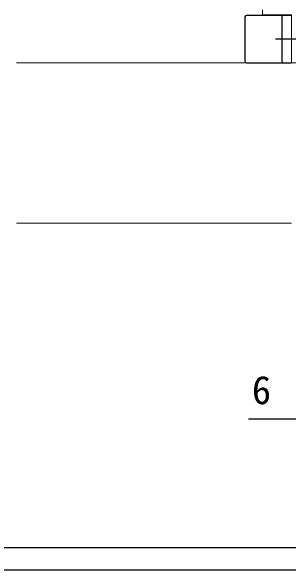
# Model space of a CAD drawing. Units: millimetres, scale not verified. Extents: x -525 to 525, y -783 to 779.
# Drawn here: x 113.9 to 200.4, y -782.8 to -608.7 of the extents above; entities that cross this region are included whole.
import ezdxf
from ezdxf.enums import TextEntityAlignment as Align

# ---------------------------------------------------------------- set-up
doc = ezdxf.new("R2010")
doc.units = ezdxf.units.MM
doc.header["$LTSCALE"] = 4
for name, color, linetype, lineweight in [('0-2_YKK_11', 7, 'Continuous', 18), ('0-4_YKK_12', 2, 'Continuous', 18), ('0-9_YSS_K', 3, 'Continuous', 18)]:
    doc.layers.add(name, color=color, linetype=linetype, lineweight=lineweight)
for name, color, linetype in [('0-5_YKK_13', 4, 'Continuous'), ('0-7_YKK_D', 6, 'Continuous'), ('0-8_YKK_ZWAK', 7, 'Continuous')]:
    doc.layers.add(name, color=color, linetype=linetype)
doc.styles.add('ＭＳ ゴシック', font='')
doc.styles.get('ＭＳ ゴシック').set_extended_font_data('MS Gothic')

msp = doc.modelspace()

# ---------------------------------------------------------------- linework, layer by layer
at = {"layer": '0-2_YKK_11', "color": 211}
msp.add_lwpolyline([(231.246, -582.3), (231.246, -609.8), (227.17, -609.8), (226.78, -609.612), (226.311, -609.612), (225.921, -609.8), (222.446, -609.8), (222.446, -608.8), (219.746, -608.8), (219.746, -609.8), (203.246, -609.8), (203.246, -622.708), (203.496, -623.004), (203.746, -623.3), (203.746, -624.8), (201.246, -624.8), (201.246, -609.8), (192.246, -609.8), (192.246, -608.3)], dxfattribs=at)
at = {"layer": '0-4_YKK_12'}
msp.add_line((115.579, -624.8), (201.746, -624.8), dxfattribs=at)
at = {"layer": '0-5_YKK_13'}
for p, q in [((186.746, -610.501), (186.746, -624.301)), ((201.246, -610.001), (187.246, -610.001)), ((198.246, -610.501), (198.246, -624.301)), ((196.246, -617.301), (226.246, -617.301)), ((187.246, -624.801), (201.246, -624.801))]:
    msp.add_line(p, q, dxfattribs=at)
for centre, start, end in [((187.246, -610.501), 90, 180), ((198.746, -610.501), 90, 180), ((187.246, -624.301), 180, 270), ((198.746, -624.301), 180, 270)]:
    msp.add_arc(centre, 0.5, start, end, dxfattribs=at)
at = {"layer": '0-7_YKK_D'}
msp.add_line((-158.254, -775.798), (220.746, -775.798), dxfattribs=at)
msp.add_lwpolyline([(207.246, -735.8), (201.246, -735.8), (187.877, -735.8)], dxfattribs=at)
at = {"layer": '0-8_YKK_ZWAK'}
msp.add_lwpolyline([(-525, -782.8), (525, -782.8), (525, 747.2)], dxfattribs=at)
at = {"layer": '0-9_YSS_K'}
msp.add_line((115.579, -674.8), (201.246, -674.8), dxfattribs=at)

# ---------------------------------------------------------------- texts
at = {"layer": '0-7_YKK_D', "style": 'ＭＳ ゴシック'}
msp.add_text('6', height=8.798, dxfattribs=at).set_placement((188.923, -733.8), align=Align.BOTTOM_LEFT)

doc.saveas('drawing.dxf')
